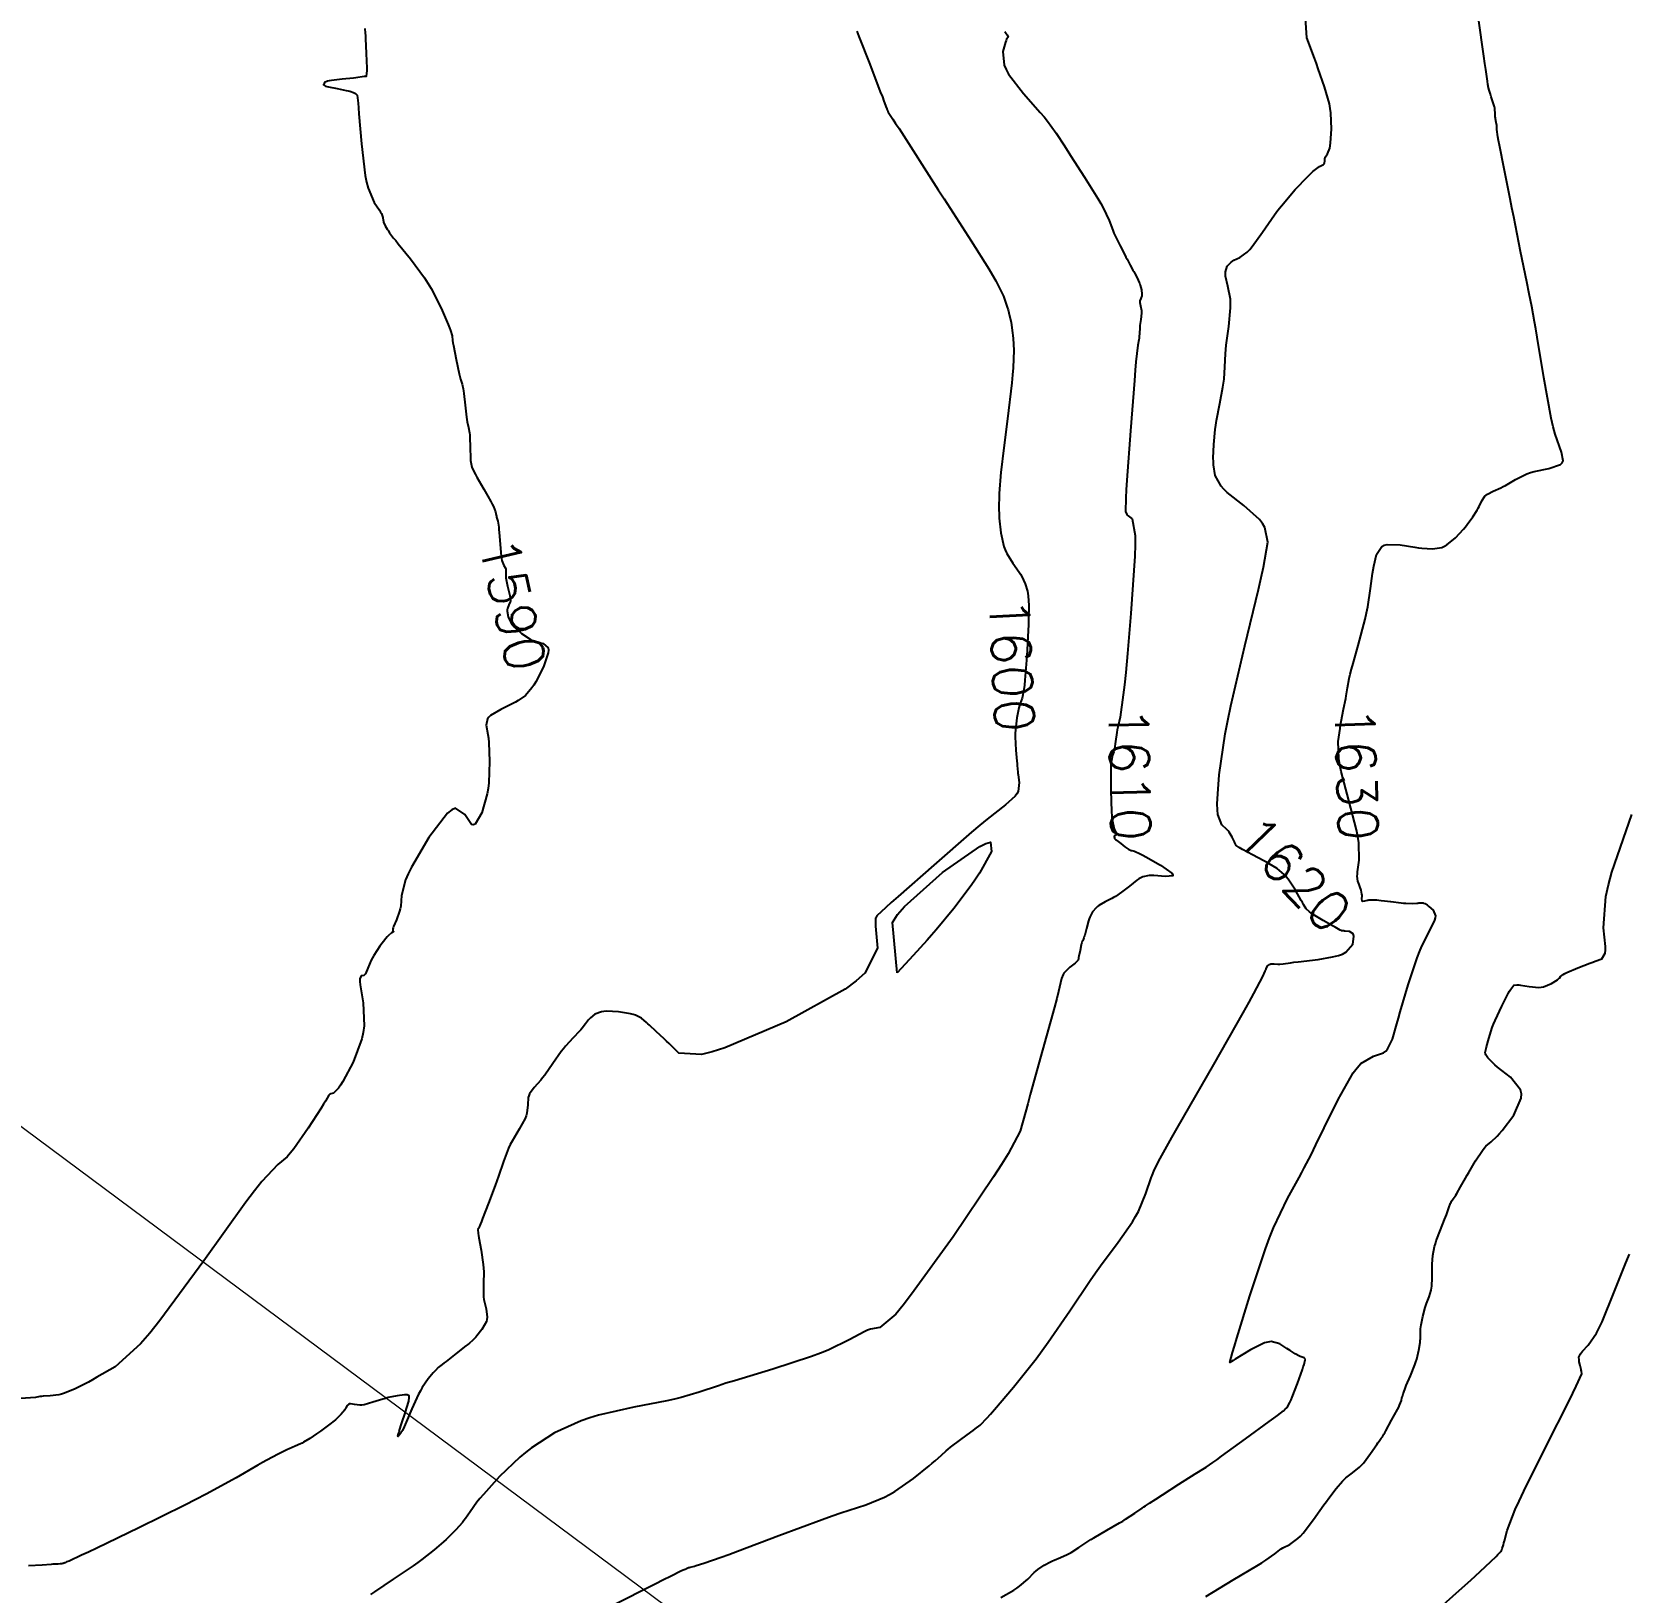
# Model space of a CAD drawing. Header units: metres. Extents: x 837477 to 838477, y 1189014 to 1191014.
# Drawn here: x 837617.2 to 837771.3, y 1190316.9 to 1190467.4 of the extents above; entities that cross this region are included whole.
import ezdxf

# ---------------------------------------------------------------- set-up
doc = ezdxf.new("R2010")
doc.units = ezdxf.units.M
doc.header["$LTSCALE"] = 0.3
doc.layers.add('COTAS 10', color=1, linetype='Continuous')
doc.layers.add('Linea_Tendencia', color=51, linetype='Continuous', lineweight=20)
doc.styles.get("Standard").update_dxf_attribs({"font": 'simplex.shx'})

msp = doc.modelspace()

# ---------------------------------------------------------------- linework, layer by layer
at = {"layer": 'COTAS 10'}
for points, elevation in [([(837673.216, 1190315.564), (837677.387, 1190317.669), (837678.19, 1190318.074), (837678.842, 1190318.403), (837679.928, 1190318.949), (837680.021, 1190318.99), (837680.073, 1190319.012), (837680.166, 1190319.047), (837680.267, 1190319.086), (837680.298, 1190319.099), (837680.33, 1190319.113), (837680.456, 1190319.171), (837680.585, 1190319.226), (837680.653, 1190319.248), (837680.767, 1190319.275), (837681.036, 1190319.343), (837681.166, 1190319.38), (837681.321, 1190319.424), (837682.084, 1190319.649), (837683.754, 1190320.224), (837684.482, 1190320.489), (837685.324, 1190320.8), (837689.323, 1190322.307), (837693.495, 1190323.865), (837694.447, 1190324.208), (837695.31, 1190324.513), (837697.693, 1190325.297), (837699.498, 1190326.008), (837699.998, 1190326.267), (837700.497, 1190326.553), (837702.297, 1190327.812), (837703.806, 1190329.031), (837704.121, 1190329.293), (837704.391, 1190329.521), (837704.996, 1190330.071), (837705.474, 1190330.506), (837705.664, 1190330.662), (837705.879, 1190330.833), (837706.866, 1190331.581), (837707.852, 1190332.309), (837708.067, 1190332.469), (837708.256, 1190332.61), (837708.732, 1190332.967), (837709.415, 1190333.674), (837709.736, 1190334.036), (837710.113, 1190334.47), (837711.953, 1190336.635), (837714.131, 1190339.368), (837714.723, 1190340.16), (837715.31, 1190340.966), (837717.388, 1190344.003), (837719.346, 1190346.923), (837719.858, 1190347.657), (837720.356, 1190348.357), (837722.044, 1190350.613), (837723.429, 1190352.578), (837723.737, 1190353.094), (837724.012, 1190353.598), (837724.73, 1190355.319), (837725.246, 1190356.839), (837725.393, 1190357.215), (837725.542, 1190357.573), (837726.099, 1190358.708), (837727.239, 1190360.712), (837727.757, 1190361.618), (837728.362, 1190362.676), (837731.278, 1190367.765), (837734.128, 1190372.769), (837734.691, 1190373.774), (837735.157, 1190374.614), (837736.026, 1190376.274), (837736.237, 1190376.782), (837736.287, 1190376.897), (837736.334, 1190377), (837736.478, 1190377.279), (837736.649, 1190377.432), (837736.714, 1190377.457), (837736.787, 1190377.474), (837737.113, 1190377.47), (837737.473, 1190377.44), (837737.568, 1190377.44), (837737.66, 1190377.444), (837737.973, 1190377.488), (837738.676, 1190377.592), (837739.013, 1190377.634), (837739.413, 1190377.681), (837741.371, 1190377.897), (837742.728, 1190378.164), (837742.729, 1190378.164), (837743.318, 1190378.279), (837743.71, 1190378.431), (837744.039, 1190378.602), (837744.693, 1190379.387), (837744.79, 1190380.13), (837744.766, 1190380.275), (837744.721, 1190380.394), (837744.378, 1190380.606), (837743.976, 1190380.64), (837743.894, 1190380.648), (837743.825, 1190380.654), (837743.683, 1190380.667), (837743.616, 1190380.683), (837743.595, 1190380.691), (837743.572, 1190380.7), (837743.477, 1190380.744), (837743.164, 1190380.919), (837743.003, 1190381.01), (837742.809, 1190381.12), (837741.841, 1190381.673), (837740.87, 1190382.257), (837740.675, 1190382.386), (837740.511, 1190382.502), (837740.186, 1190382.804), (837739.957, 1190383.208), (837739.854, 1190383.388), (837739.733, 1190383.597), (837739.157, 1190384.598), (837738.468, 1190385.643), (837738.277, 1190385.879), (837738.087, 1190386.093), (837737.398, 1190386.673), (837736.615, 1190387.138), (837736.364, 1190387.28), (837736.1, 1190387.426), (837735.023, 1190388.001), (837734.07, 1190388.51), (837733.884, 1190388.617), (837733.73, 1190388.707), (837733.455, 1190388.909), (837733.361, 1190389.092), (837733.322, 1190389.172), (837733.278, 1190389.265), (837733.069, 1190389.704), (837732.764, 1190390.203), (837732.658, 1190390.333), (837732.542, 1190390.461), (837732.048, 1190390.893), (837731.671, 1190391.881), (837731.629, 1190392.359), (837731.615, 1190392.925), (837731.675, 1190393.878), (837731.789, 1190395.708), (837732.387, 1190399.664), (837732.639, 1190400.969), (837732.929, 1190402.366), (837734.288, 1190408.168), (837735.601, 1190413.593), (837735.862, 1190414.752), (837736.079, 1190415.762), (837736.489, 1190418.168), (837736.208, 1190419.582), (837735.988, 1190419.967), (837735.708, 1190420.348), (837734.182, 1190421.698), (837732.589, 1190422.952), (837732.265, 1190423.272), (837731.993, 1190423.581), (837731.433, 1190424.597), (837731.27, 1190425.628), (837731.248, 1190425.945), (837731.236, 1190426.276), (837731.275, 1190427.588), (837731.43, 1190429.048), (837731.492, 1190429.473), (837731.561, 1190429.906), (837731.877, 1190431.545), (837732.173, 1190433.121), (837732.23, 1190433.514), (837732.275, 1190433.889), (837732.348, 1190435.09), (837732.407, 1190436.344), (837732.445, 1190436.753), (837732.491, 1190437.188), (837732.733, 1190438.982), (837732.905, 1190440.778), (837732.906, 1190441.214), (837732.887, 1190441.624), (837732.653, 1190442.884), (837732.42, 1190443.842), (837732.402, 1190444.062), (837732.405, 1190444.261), (837732.58, 1190444.817), (837732.953, 1190445.205), (837733.079, 1190445.299), (837733.215, 1190445.387), (837733.792, 1190445.656), (837734.52, 1190446.171), (837734.752, 1190446.414), (837734.997, 1190446.701), (837735.992, 1190448.098), (837737.132, 1190449.749), (837737.469, 1190450.195), (837737.815, 1190450.637), (837739.141, 1190452.195), (837740.347, 1190453.463), (837740.616, 1190453.723), (837740.858, 1190453.944), (837741.502, 1190454.409), (837741.861, 1190454.619), (837741.924, 1190454.679), (837741.971, 1190454.738), (837742.008, 1190454.958), (837742.005, 1190455.197), (837742.027, 1190455.269), (837742.059, 1190455.343), (837742.254, 1190455.632), (837742.473, 1190456.182), (837742.52, 1190456.421), (837742.56, 1190456.698), (837742.654, 1190458.01), (837742.583, 1190459.587), (837742.52, 1190460.03), (837742.438, 1190460.476), (837741.982, 1190462.111), (837741.368, 1190463.84), (837741.186, 1190464.346), (837740.998, 1190464.863), (837740.277, 1190466.829), (837740.079, 1190469.709)], 1620), ([(837710.722, 1190316.344), (837711.984, 1190317.051), (837712.279, 1190317.244), (837712.549, 1190317.436), (837713.327, 1190318.122), (837713.949, 1190318.74), (837714.121, 1190318.889), (837714.294, 1190319.029), (837714.915, 1190319.456), (837715.535, 1190319.792), (837715.706, 1190319.875), (837715.877, 1190319.954), (837716.494, 1190320.201), (837717.139, 1190320.483), (837717.327, 1190320.583), (837717.52, 1190320.693), (837718.254, 1190321.171), (837719.131, 1190321.753), (837719.415, 1190321.929), (837719.716, 1190322.111), (837720.949, 1190322.823), (837722.188, 1190323.536), (837722.493, 1190323.719), (837722.781, 1190323.896), (837723.682, 1190324.486), (837724.38, 1190324.966), (837724.539, 1190325.075), (837724.684, 1190325.173), (837725.086, 1190325.439), (837725.707, 1190325.839), (837726.323, 1190326.236), (837727.923, 1190327.267), (837729.489, 1190328.271), (837729.8, 1190328.467), (837730.057, 1190328.628), (837730.541, 1190328.915), (837731.208, 1190329.369), (837731.58, 1190329.636), (837732.034, 1190329.963), (837734.351, 1190331.653), (837736.644, 1190333.336), (837737.083, 1190333.658), (837737.437, 1190333.918), (837738.008, 1190334.34), (837738.025, 1190334.356), (837738.035, 1190334.364), (837738.055, 1190334.376), (837738.073, 1190334.386), (837738.076, 1190334.389), (837738.079, 1190334.391), (837738.085, 1190334.399), (837738.128, 1190334.447), (837738.155, 1190334.474), (837738.187, 1190334.508), (837738.356, 1190334.682), (837738.638, 1190335.168), (837738.743, 1190335.399), (837738.858, 1190335.672), (837739.367, 1190337.003), (837739.834, 1190338.326), (837739.922, 1190338.593), (837739.992, 1190338.817), (837740.097, 1190339.268), (837740.062, 1190339.407), (837740.044, 1190339.434), (837740.022, 1190339.456), (837739.911, 1190339.498), (837739.712, 1190339.558), (837739.635, 1190339.593), (837739.547, 1190339.636), (837739.149, 1190339.853), (837738.64, 1190340.165), (837738.483, 1190340.266), (837738.319, 1190340.374), (837737.668, 1190340.819), (837736.81, 1190341.027), (837736.515, 1190340.986), (837736.195, 1190340.902), (837734.834, 1190340.239), (837733.362, 1190339.328), (837733.167, 1190339.208), (837732.835, 1190339.001), (837733.105, 1190339.975), (837733.29, 1190340.598), (837733.523, 1190341.374), (837734.766, 1190345.456), (837736.268, 1190349.988), (837736.665, 1190351.049), (837737.054, 1190352.026), (837738.389, 1190354.852), (837739.518, 1190356.881), (837739.777, 1190357.356), (837740.012, 1190357.793), (837740.667, 1190359.055), (837741.372, 1190360.491), (837741.639, 1190361.038), (837741.938, 1190361.649), (837743.276, 1190364.392), (837744.738, 1190366.961), (837745.115, 1190367.462), (837745.479, 1190367.871), (837746.694, 1190368.588), (837747.665, 1190368.91), (837747.876, 1190369.07), (837748.062, 1190369.261), (837748.525, 1190370.206), (837748.939, 1190371.707), (837749.095, 1190372.248), (837749.268, 1190372.844), (837750.039, 1190375.448), (837750.898, 1190378.053), (837751.126, 1190378.649), (837751.35, 1190379.191), (837752.122, 1190380.696), (837752.629, 1190381.7), (837752.685, 1190381.925), (837752.705, 1190382.128), (837752.473, 1190382.673), (837752.068, 1190383.006), (837751.979, 1190383.075), (837751.9, 1190383.134), (837751.698, 1190383.265), (837751.553, 1190383.316), (837751.51, 1190383.325), (837751.466, 1190383.332), (837751.297, 1190383.337), (837751.057, 1190383.324), (837750.968, 1190383.319), (837750.869, 1190383.313), (837750.432, 1190383.29), (837749.814, 1190383.298), (837749.6, 1190383.313), (837749.369, 1190383.334), (837748.382, 1190383.455), (837747.429, 1190383.579), (837747.219, 1190383.602), (837747.032, 1190383.62), (837746.552, 1190383.644), (837746.241, 1190383.621), (837746.161, 1190383.61), (837746.083, 1190383.596), (837745.824, 1190383.529), (837745.64, 1190383.514), (837745.61, 1190383.533), (837745.588, 1190383.562), (837745.583, 1190383.752), (837745.604, 1190384.035), (837745.597, 1190384.123), (837745.586, 1190384.215), (837745.504, 1190384.584), (837745.386, 1190384.957), (837745.352, 1190385.053), (837745.319, 1190385.145), (837745.195, 1190385.448), (837745.134, 1190385.932), (837745.14, 1190386.137), (837745.157, 1190386.374), (837745.3, 1190387.487), (837745.277, 1190389.169), (837745.188, 1190389.765), (837745.065, 1190390.417), (837744.323, 1190393.239), (837743.572, 1190396.053), (837743.442, 1190396.7), (837743.347, 1190397.29), (837743.286, 1190398.941), (837743.466, 1190400.198), (837743.522, 1190400.539), (837743.581, 1190400.876), (837743.818, 1190402.07), (837744.029, 1190403.1), (837744.071, 1190403.333), (837744.107, 1190403.545), (837744.181, 1190404.126), (837744.358, 1190405.017), (837744.459, 1190405.425), (837744.583, 1190405.902), (837744.742, 1190406.479), (837745.218, 1190408.209), (837745.879, 1190410.731), (837746.019, 1190411.346), (837746.14, 1190411.923), (837746.422, 1190413.704), (837746.606, 1190415.145), (837746.665, 1190415.509), (837746.728, 1190415.857), (837746.986, 1190416.986), (837747.509, 1190417.756), (837747.74, 1190417.877), (837748.007, 1190417.959), (837749.281, 1190417.923), (837750.68, 1190417.681), (837751.026, 1190417.634), (837751.355, 1190417.594), (837752.393, 1190417.52), (837753.295, 1190417.672), (837753.538, 1190417.775), (837753.778, 1190417.905), (837754.62, 1190418.595), (837755.377, 1190419.427), (837755.562, 1190419.647), (837755.738, 1190419.863), (837756.287, 1190420.603), (837756.714, 1190421.273), (837756.813, 1190421.444), (837756.904, 1190421.609), (837757.161, 1190422.152), (837757.451, 1190422.601), (837757.563, 1190422.708), (837757.689, 1190422.806), (837758.254, 1190423.097), (837758.98, 1190423.413), (837759.206, 1190423.528), (837759.443, 1190423.655), (837760.391, 1190424.211), (837761.507, 1190424.763), (837761.851, 1190424.886), (837762.21, 1190424.998), (837763.631, 1190425.295), (837764.739, 1190425.666), (837764.901, 1190425.824), (837765, 1190426.006), (837764.834, 1190426.862), (837764.222, 1190428.585), (837764.04, 1190429.312), (837763.853, 1190430.149), (837763.131, 1190434.077), (837762.494, 1190437.945), (837762.36, 1190438.744), (837762.245, 1190439.425), (837761.981, 1190440.899), (837761.728, 1190442.145), (837761.493, 1190443.301), (837760.899, 1190446.232), (837760.225, 1190449.568), (837760.049, 1190450.443), (837759.877, 1190451.298), (837759.297, 1190454.208), (837758.856, 1190456.476), (837758.773, 1190456.926), (837758.706, 1190457.298), (837758.608, 1190457.998), (837758.602, 1190458.222), (837758.594, 1190458.293), (837758.584, 1190458.369), (837758.525, 1190458.679), (837758.466, 1190459.018), (837758.455, 1190459.113), (837758.448, 1190459.208), (837758.443, 1190459.555), (837758.417, 1190459.937), (837758.396, 1190460.055), (837758.369, 1190460.178), (837758.225, 1190460.665), (837758.059, 1190461.155), (837758.018, 1190461.281), (837757.98, 1190461.401), (837757.864, 1190461.8), (837757.776, 1190462.156), (837757.756, 1190462.25), (837757.738, 1190462.342), (837757.686, 1190462.658), (837757.53, 1190463.767), (837757.446, 1190464.359), (837757.343, 1190465.074), (837756.824, 1190468.688)], 1630), ([(837649.373, 1190467.745), (837649.406, 1190467.3), (837649.418, 1190467.064), (837649.432, 1190466.778), (837649.496, 1190465.339), (837649.54, 1190463.924), (837649.54, 1190463.655), (837649.537, 1190463.439), (837649.483, 1190463.099), (837649.371, 1190463.098), (837649.331, 1190463.094), (837649.288, 1190463.09), (837649.096, 1190463.064), (837648.669, 1190463.009), (837648.477, 1190462.986), (837648.253, 1190462.96), (837647.178, 1190462.84), (837646.136, 1190462.708), (837645.933, 1190462.674), (837645.768, 1190462.643), (837645.481, 1190462.539), (837645.439, 1190462.444), (837645.428, 1190462.418), (837645.418, 1190462.392), (837645.384, 1190462.298), (837645.564, 1190462.186), (837645.689, 1190462.148), (837645.846, 1190462.108), (837646.681, 1190461.94), (837647.563, 1190461.77), (837647.748, 1190461.728), (837647.909, 1190461.688), (837648.28, 1190461.564), (837648.455, 1190461.459), (837648.493, 1190461.431), (837648.526, 1190461.404), (837648.605, 1190461.311), (837648.702, 1190460.536), (837648.746, 1190460.079), (837648.796, 1190459.517), (837649.04, 1190456.613), (837649.404, 1190453.558), (837649.53, 1190452.902), (837649.668, 1190452.327), (837650.256, 1190450.935), (837650.787, 1190450.194), (837650.888, 1190450.03), (837650.968, 1190449.883), (837651.093, 1190449.503), (837651.125, 1190449.221), (837651.148, 1190449.136), (837651.177, 1190449.049), (837651.329, 1190448.712), (837651.509, 1190448.39), (837651.555, 1190448.312), (837651.6, 1190448.24), (837651.746, 1190448.018), (837652.139, 1190447.517), (837652.339, 1190447.268), (837652.578, 1190446.97), (837653.772, 1190445.498), (837655.108, 1190443.685), (837655.437, 1190443.173), (837655.749, 1190442.656), (837656.727, 1190440.754), (837657.414, 1190439.17), (837657.542, 1190438.855), (837657.642, 1190438.592), (837657.779, 1190438.088), (837657.816, 1190437.64), (837657.853, 1190437.413), (837657.901, 1190437.141), (837658.174, 1190435.788), (837658.474, 1190434.422), (837658.539, 1190434.142), (837658.596, 1190433.905), (837658.741, 1190433.404), (837658.844, 1190432.961), (837658.876, 1190432.76), (837658.909, 1190432.526), (837659.041, 1190431.396), (837659.177, 1190430.245), (837659.212, 1190429.996), (837659.247, 1190429.777), (837659.365, 1190429.241), (837659.458, 1190428.737), (837659.477, 1190428.539), (837659.493, 1190428.315), (837659.526, 1190427.294), (837659.557, 1190426.284), (837659.572, 1190426.067), (837659.59, 1190425.876), (837659.676, 1190425.414), (837659.919, 1190424.911), (837660.036, 1190424.696), (837660.174, 1190424.447), (837660.853, 1190423.273), (837661.223, 1190422.623), (837661.522, 1190422.093), (837661.655, 1190421.841), (837661.765, 1190421.621), (837661.97, 1190421.098), (837662.036, 1190420.768), (837662.058, 1190420.671), (837662.081, 1190420.571), (837662.179, 1190420.189), (837662.281, 1190419.605), (837662.306, 1190419.378), (837662.331, 1190419.122), (837662.411, 1190417.963), (837662.511, 1190416.833), (837662.549, 1190416.595), (837662.59, 1190416.39), (837662.776, 1190415.923), (837662.936, 1190415.662), (837662.962, 1190415.588), (837662.979, 1190415.513), (837662.975, 1190415.233), (837662.964, 1190414.858), (837662.978, 1190414.724), (837662.998, 1190414.575), (837663.131, 1190413.927), (837663.285, 1190413.298), (837663.349, 1190413.042), (837663.427, 1190412.747), (837663.431, 1190412.537), (837663.414, 1190412.471), (837663.39, 1190412.402), (837663.241, 1190412.127), (837663.113, 1190411.769), (837663.102, 1190411.649), (837663.102, 1190411.519), (837663.194, 1190410.973), (837663.489, 1190410.356), (837663.618, 1190410.182), (837663.766, 1190410.006), (837664.473, 1190409.358), (837665.304, 1190408.809), (837665.531, 1190408.695), (837665.758, 1190408.599), (837666.566, 1190408.389), (837667.057, 1190407.983), (837667.083, 1190407.762), (837667.062, 1190407.494), (837666.59, 1190406.134), (837665.85, 1190404.7), (837665.66, 1190404.384), (837665.476, 1190404.105), (837664.865, 1190403.389), (837664.155, 1190402.885), (837663.908, 1190402.739), (837663.64, 1190402.59), (837662.491, 1190402.027), (837661.489, 1190401.44), (837661.314, 1190401.277), (837661.183, 1190401.113), (837661.08, 1190400.516), (837661.243, 1190399.614), (837661.279, 1190399.258), (837661.312, 1190398.855), (837661.401, 1190397.016), (837661.325, 1190394.955), (837661.254, 1190394.412), (837661.161, 1190393.881), (837660.647, 1190392.063), (837659.997, 1190390.976), (837659.82, 1190390.906), (837659.643, 1190390.936), (837659.011, 1190391.879), (837658.1, 1190392.514), (837657.747, 1190392.35), (837657.349, 1190392.038), (837655.55, 1190389.687), (837653.873, 1190386.812), (837653.554, 1190386.171), (837653.297, 1190385.596), (837652.891, 1190384.08), (837652.819, 1190383.062), (837652.773, 1190382.802), (837652.714, 1190382.551), (837652.408, 1190381.722), (837652.125, 1190381.094), (837652.081, 1190380.969), (837652.052, 1190380.865), (837652.071, 1190380.668), (837652.123, 1190380.602), (837652.114, 1190380.581), (837652.095, 1190380.558), (837651.942, 1190380.466), (837651.635, 1190380.208), (837651.52, 1190380.08), (837651.391, 1190379.929), (837650.812, 1190379.178), (837650.23, 1190378.302), (837650.098, 1190378.072), (837649.979, 1190377.846), (837649.656, 1190377.073), (837649.411, 1190376.509), (837649.341, 1190376.415), (837649.271, 1190376.349), (837649.012, 1190376.333), (837648.879, 1190376.029), (837648.888, 1190375.781), (837648.918, 1190375.462), (837649.191, 1190373.717), (837649.288, 1190371.494), (837649.207, 1190370.873), (837649.078, 1190370.251), (837648.224, 1190367.983), (837647.227, 1190366.138), (837647.009, 1190365.781), (837646.816, 1190365.491), (837646.33, 1190365.001), (837646.067, 1190364.937), (837646.015, 1190364.915), (837645.972, 1190364.893), (837645.892, 1190364.798), (837645.571, 1190364.247), (837645.377, 1190363.936), (837645.137, 1190363.557), (837643.886, 1190361.618), (837642.494, 1190359.631), (837642.164, 1190359.222), (837641.858, 1190358.873), (837640.954, 1190358.125), (837639.408, 1190356.488), (837638.698, 1190355.58), (837637.865, 1190354.474), (837633.838, 1190348.839), (837629.586, 1190343.055), (837628.611, 1190341.856), (837627.724, 1190340.831), (837625.253, 1190338.585), (837623.51, 1190337.589), (837623.082, 1190337.353), (837622.678, 1190337.134), (837621.415, 1190336.488), (837620.37, 1190336.057), (837620.103, 1190335.974), (837619.845, 1190335.906), (837618.996, 1190335.793), (837618.303, 1190335.765), (837618.143, 1190335.751), (837617.999, 1190335.735), (837617.595, 1190335.653), (837616.14, 1190335.546)], 1590), ([(837696.827, 1190467.486), (837697.037, 1190466.959), (837698.083, 1190464.283), (837699.105, 1190461.64), (837699.301, 1190461.134), (837699.459, 1190460.726), (837699.717, 1190460.066), (837699.726, 1190460.044), (837699.73, 1190460.032), (837699.735, 1190460.013), (837699.738, 1190459.993), (837699.74, 1190459.981), (837699.742, 1190459.96), (837699.748, 1190459.935), (837699.751, 1190459.928), (837699.755, 1190459.92), (837699.772, 1190459.888), (837699.791, 1190459.854), (837699.795, 1190459.844), (837699.8, 1190459.834), (837699.812, 1190459.795), (837699.828, 1190459.754), (837699.834, 1190459.741), (837699.841, 1190459.729), (837699.872, 1190459.68), (837700.314, 1190458.998), (837700.58, 1190458.586), (837700.908, 1190458.077), (837704.699, 1190452.185), (837705.271, 1190451.296), (837705.84, 1190450.413), (837707.871, 1190447.26), (837709.572, 1190444.539), (837709.933, 1190443.928), (837710.246, 1190443.378), (837710.979, 1190441.905), (837711.35, 1190440.862), (837711.435, 1190440.584), (837711.512, 1190440.309), (837711.725, 1190439.355), (837711.864, 1190438.386), (837711.895, 1190438.103), (837711.923, 1190437.813), (837711.994, 1190436.711), (837711.928, 1190434.995), (837711.869, 1190434.318), (837711.792, 1190433.553), (837711.367, 1190430.063), (837710.917, 1190426.487), (837710.825, 1190425.67), (837710.746, 1190424.927), (837710.578, 1190422.864), (837710.555, 1190421.323), (837710.568, 1190420.909), (837710.59, 1190420.5), (837710.737, 1190419.067), (837711.034, 1190417.768), (837711.151, 1190417.443), (837711.282, 1190417.133), (837711.308, 1190417.09), (837711.88, 1190416.141), (837712.489, 1190415.293), (837712.627, 1190415.075), (837712.752, 1190414.864), (837713.094, 1190414.162), (837713.303, 1190413.439), (837713.343, 1190413.215), (837713.376, 1190412.98), (837713.433, 1190412.048), (837713.408, 1190410.694), (837713.39, 1190410.194), (837713.366, 1190409.639), (837713.236, 1190407.183), (837713.067, 1190404.851), (837713.019, 1190404.374), (837712.97, 1190403.971), (837712.786, 1190403.127), (837712.594, 1190402.611), (837712.54, 1190402.415), (837712.486, 1190402.197), (837712.284, 1190401.215), (837712.144, 1190400.051), (837712.128, 1190399.717), (837712.122, 1190399.378), (837712.181, 1190398.111), (837712.28, 1190397.04), (837712.299, 1190396.824), (837712.314, 1190396.642), (837712.339, 1190396.278), (837712.367, 1190395.997), (837712.385, 1190395.868), (837712.407, 1190395.717), (837712.519, 1190394.986), (837712.402, 1190394.123), (837712.278, 1190393.888), (837712.114, 1190393.655), (837711.195, 1190392.83), (837709.414, 1190391.444), (837708.708, 1190390.858), (837707.909, 1190390.184), (837704.256, 1190387.021), (837700.823, 1190383.994), (837700.163, 1190383.407), (837699.63, 1190382.928), (837698.756, 1190382.106), (837698.707, 1190382.001), (837698.694, 1190381.974), (837698.68, 1190381.949), (837698.633, 1190381.87), (837698.637, 1190381.385), (837698.656, 1190381.105), (837698.683, 1190380.762), (837698.845, 1190378.994), (837697.62, 1190376.58), (837696.773, 1190375.829), (837695.706, 1190375.042), (837690.018, 1190371.901), (837684.094, 1190369.383), (837682.878, 1190368.988), (837681.846, 1190368.725), (837679.651, 1190368.87), (837678.714, 1190369.801), (837678.474, 1190370.034), (837678.244, 1190370.256), (837677.483, 1190370.971), (837676.837, 1190371.556), (837676.679, 1190371.698), (837676.53, 1190371.83), (837676.064, 1190372.232), (837675.475, 1190372.536), (837675.248, 1190372.607), (837674.993, 1190372.671), (837673.841, 1190372.856), (837672.68, 1190372.908), (837672.419, 1190372.889), (837672.185, 1190372.856), (837671.558, 1190372.616), (837671.145, 1190372.274), (837671.045, 1190372.177), (837670.952, 1190372.078), (837670.67, 1190371.711), (837670.338, 1190371.274), (837670.214, 1190371.131), (837670.076, 1190370.98), (837669.461, 1190370.353), (837668.73, 1190369.555), (837668.519, 1190369.295), (837668.305, 1190369.018), (837667.5, 1190367.876), (837666.72, 1190366.756), (837666.521, 1190366.493), (837666.33, 1190366.25), (837665.703, 1190365.544), (837665.256, 1190364.939), (837665.178, 1190364.76), (837665.12, 1190364.576), (837665.078, 1190363.871), (837665.003, 1190363.064), (837664.925, 1190362.815), (837664.822, 1190362.555), (837664.243, 1190361.527), (837663.562, 1190360.381), (837663.394, 1190360.047), (837663.236, 1190359.706), (837662.741, 1190358.415), (837662.253, 1190356.981), (837662.099, 1190356.551), (837661.937, 1190356.106), (837661.285, 1190354.376), (837660.714, 1190352.904), (837660.604, 1190352.621), (837660.514, 1190352.392), (837660.362, 1190352.016), (837660.339, 1190351.976), (837660.33, 1190351.958), (837660.321, 1190351.938), (837660.28, 1190351.843), (837660.298, 1190351.468), (837660.325, 1190351.271), (837660.362, 1190351.034), (837660.578, 1190349.842), (837660.784, 1190348.464), (837660.815, 1190348.109), (837660.835, 1190347.766), (837660.816, 1190346.624), (837660.797, 1190345.605), (837660.818, 1190345.34), (837660.851, 1190345.081), (837661.063, 1190344.207), (837661.176, 1190343.397), (837661.146, 1190343.179), (837661.09, 1190342.963), (837660.664, 1190342.207), (837660.162, 1190341.594), (837660.057, 1190341.468), (837659.967, 1190341.363), (837659.765, 1190341.141), (837659.457, 1190340.889), (837659.299, 1190340.764), (837659.111, 1190340.615), (837658.17, 1190339.878), (837657.209, 1190339.126), (837657.008, 1190338.969), (837656.835, 1190338.833), (837656.446, 1190338.523), (837656.172, 1190338.256), (837656.071, 1190338.147), (837655.96, 1190338.023), (837655.468, 1190337.445), (837654.886, 1190336.59), (837654.717, 1190336.291), (837654.544, 1190335.964), (837653.893, 1190334.558), (837653.346, 1190333.273), (837653.238, 1190333.023), (837653.15, 1190332.819), (837652.992, 1190332.464), (837652.957, 1190332.407), (837652.946, 1190332.391), (837652.936, 1190332.374), (837652.894, 1190332.313), (837652.835, 1190332.23), (837652.814, 1190332.2), (837652.79, 1190332.166), (837652.686, 1190332.016), (837652.593, 1190331.9), (837652.576, 1190331.886), (837652.562, 1190331.881), (837652.546, 1190331.932), (837652.597, 1190332.143), (837652.626, 1190332.24), (837652.662, 1190332.353), (837652.845, 1190332.898), (837653.071, 1190333.565), (837653.133, 1190333.755), (837653.196, 1190333.948), (837653.42, 1190334.663), (837653.591, 1190335.283), (837653.621, 1190335.415), (837653.642, 1190335.53), (837653.653, 1190335.805), (837653.45, 1190335.906), (837653.337, 1190335.912), (837653.199, 1190335.908), (837652.492, 1190335.815), (837651.604, 1190335.624), (837651.351, 1190335.558), (837651.095, 1190335.487), (837650.148, 1190335.185), (837649.283, 1190334.943), (837649.08, 1190334.911), (837648.893, 1190334.893), (837648.349, 1190334.953), (837647.97, 1190335.03), (837647.887, 1190335.024), (837647.814, 1190335.006), (837647.631, 1190334.839), (837647.522, 1190334.624), (837647.495, 1190334.575), (837647.47, 1190334.531), (837647.394, 1190334.412), (837647.306, 1190334.298), (837647.274, 1190334.257), (837647.238, 1190334.213), (837647.081, 1190334.022), (837646.782, 1190333.728), (837646.657, 1190333.619), (837646.514, 1190333.499), (837645.845, 1190332.966), (837645.091, 1190332.399), (837644.894, 1190332.256), (837644.702, 1190332.12), (837644.051, 1190331.683), (837643.456, 1190331.327), (837643.299, 1190331.242), (837643.146, 1190331.163), (837642.622, 1190330.928), (837642.067, 1190330.694), (837641.895, 1190330.616), (837641.714, 1190330.533), (837640.991, 1190330.181), (837639.898, 1190329.595), (837639.484, 1190329.363), (837639.02, 1190329.1), (837636.943, 1190327.899), (837634.044, 1190326.306), (837633.063, 1190325.796), (837632.005, 1190325.256), (837627.538, 1190323.057), (837623.487, 1190321.11), (837622.69, 1190320.73), (837622.034, 1190320.418), (837620.841, 1190319.862), (837620.613, 1190319.771), (837620.566, 1190319.752), (837620.527, 1190319.736), (837620.443, 1190319.699), (837620.4, 1190319.679), (837620.386, 1190319.672), (837620.371, 1190319.666), (837620.309, 1190319.641), (837620.24, 1190319.618), (837620.221, 1190319.612), (837620.201, 1190319.608), (837620.127, 1190319.596), (837620.027, 1190319.587), (837619.991, 1190319.584), (837619.951, 1190319.582), (837619.775, 1190319.572), (837619.415, 1190319.551), (837619.259, 1190319.541), (837619.079, 1190319.529), (837618.225, 1190319.472), (837616.89, 1190319.41)], 1600), ([(837711.117, 1190467.432), (837711.252, 1190467.255), (837711.354, 1190467.114), (837711.446, 1190466.912), (837711.289, 1190466.722), (837711.234, 1190466.589), (837711.175, 1190466.421), (837710.92, 1190465.521), (837711.054, 1190464.212), (837711.24, 1190463.786), (837711.49, 1190463.333), (837712.93, 1190461.466), (837714.546, 1190459.632), (837714.907, 1190459.2), (837715.231, 1190458.801), (837716.09, 1190457.632), (837716.881, 1190456.402), (837717.472, 1190455.485), (837718.813, 1190453.404), (837720.099, 1190451.327), (837720.373, 1190450.85), (837720.611, 1190450.417), (837721.176, 1190449.206), (837721.542, 1190448.267), (837721.655, 1190448.004), (837721.774, 1190447.74), (837722.244, 1190446.774), (837722.7, 1190445.896), (837722.81, 1190445.686), (837722.913, 1190445.491), (837723.223, 1190444.907), (837723.483, 1190444.423), (837723.554, 1190444.29), (837723.625, 1190444.158), (837723.877, 1190443.687), (837724.095, 1190443.222), (837724.144, 1190443.095), (837724.189, 1190442.967), (837724.311, 1190442.511), (837724.357, 1190442.107), (837724.353, 1190442.013), (837724.342, 1190441.926), (837724.245, 1190441.678), (837724.154, 1190441.447), (837724.147, 1190441.372), (837724.148, 1190441.292), (837724.218, 1190440.961), (837724.296, 1190440.541), (837724.302, 1190440.405), (837724.302, 1190440.259), (837724.244, 1190439.661), (837724.164, 1190439.063), (837724.148, 1190438.918), (837724.136, 1190438.781), (837724.116, 1190438.363), (837724.092, 1190437.963), (837724.077, 1190437.838), (837724.058, 1190437.707), (837723.959, 1190437.182), (837723.775, 1190435.572), (837723.702, 1190434.758), (837723.62, 1190433.783), (837723.245, 1190428.929), (837722.905, 1190424.142), (837722.845, 1190423.209), (837722.8, 1190422.446), (837722.758, 1190421.109), (837722.894, 1190420.864), (837722.959, 1190420.789), (837723.037, 1190420.712), (837723.422, 1190420.41), (837723.684, 1190418.815), (837723.685, 1190417.923), (837723.655, 1190416.835), (837723.289, 1190411.281), (837722.946, 1190407.426), (837722.782, 1190405.593), (837722.663, 1190404.421), (837722.554, 1190403.425), (837722.241, 1190401.281), (837722.021, 1190400.311), (837721.972, 1190400.055), (837721.928, 1190399.803), (837721.808, 1190398.939), (837721.708, 1190398.228), (837721.675, 1190398.075), (837721.641, 1190397.94), (837721.499, 1190397.606), (837721.38, 1190396.958), (837721.361, 1190396.625), (837721.346, 1190396.225), (837721.34, 1190394.222), (837721.41, 1190392.171), (837721.443, 1190391.74), (837721.482, 1190391.367), (837721.672, 1190390.517), (837721.834, 1190390.142), (837721.855, 1190390.069), (837721.866, 1190390.01), (837721.821, 1190389.911), (837721.732, 1190389.877), (837721.716, 1190389.86), (837721.703, 1190389.839), (837721.686, 1190389.734), (837721.691, 1190389.631), (837721.693, 1190389.611), (837721.694, 1190389.595), (837721.697, 1190389.568), (837721.791, 1190389.493), (837721.85, 1190389.447), (837721.923, 1190389.39), (837722.304, 1190389.093), (837722.711, 1190388.78), (837722.8, 1190388.714), (837722.879, 1190388.657), (837723.08, 1190388.522), (837723.245, 1190388.448), (837723.304, 1190388.429), (837723.365, 1190388.41), (837723.63, 1190388.347), (837724.196, 1190388.103), (837724.448, 1190387.97), (837724.742, 1190387.809), (837726.146, 1190386.993), (837727.239, 1190386.22), (837727.337, 1190386.086), (837727.345, 1190385.987), (837726.635, 1190385.919), (837725.515, 1190386.01), (837725.265, 1190386.012), (837725.041, 1190386.003), (837724.451, 1190385.884), (837724.051, 1190385.679), (837723.948, 1190385.615), (837723.848, 1190385.548), (837723.513, 1190385.282), (837723.149, 1190384.971), (837723.03, 1190384.877), (837722.904, 1190384.778), (837722.384, 1190384.39), (837721.793, 1190383.994), (837721.622, 1190383.891), (837721.448, 1190383.791), (837720.791, 1190383.452), (837720.194, 1190383.109), (837720.056, 1190383.006), (837719.931, 1190382.9), (837719.582, 1190382.489), (837719.328, 1190381.982), (837719.263, 1190381.816), (837719.201, 1190381.638), (837718.993, 1190380.902), (837718.828, 1190380.239), (837718.792, 1190380.106), (837718.76, 1190379.996), (837718.68, 1190379.786), (837718.634, 1190379.73), (837718.624, 1190379.717), (837718.614, 1190379.706), (837718.589, 1190379.677), (837718.545, 1190379.526), (837718.524, 1190379.438), (837718.5, 1190379.33), (837718.38, 1190378.773), (837718.263, 1190378.211), (837718.24, 1190378.1), (837718.222, 1190378.008), (837718.189, 1190377.836), (837718.066, 1190377.704), (837717.991, 1190377.637), (837717.897, 1190377.557), (837717.409, 1190377.156), (837716.916, 1190376.695), (837716.82, 1190376.577), (837716.741, 1190376.463), (837716.6, 1190376.084), (837716.302, 1190374.808), (837716.124, 1190374.129), (837715.904, 1190373.308), (837714.765, 1190369.163), (837713.576, 1190364.882), (837713.325, 1190363.974), (837713.108, 1190363.187), (837712.606, 1190361.347), (837711.441, 1190359.142), (837710.806, 1190358.126), (837710.035, 1190356.933), (837706.123, 1190351.156), (837702.123, 1190345.596), (837701.296, 1190344.54), (837700.591, 1190343.693), (837699.06, 1190342.38), (837698.168, 1190342.236), (837697.866, 1190342.125), (837697.54, 1190341.985), (837696.162, 1190341.224), (837694.087, 1190340.205), (837693.322, 1190339.901), (837692.474, 1190339.588), (837688.722, 1190338.379), (837685.022, 1190337.263), (837684.207, 1190337.009), (837683.482, 1190336.778), (837681.621, 1190336.141), (837679.881, 1190335.627), (837679.233, 1190335.474), (837678.513, 1190335.317), (837675.312, 1190334.709), (837671.907, 1190333.94), (837671.059, 1190333.68), (837670.251, 1190333.401), (837667.675, 1190332.226), (837665.456, 1190330.785), (837664.874, 1190330.339), (837664.305, 1190329.871), (837662.366, 1190328.011), (837660.802, 1190326.277), (837660.471, 1190325.89), (837660.183, 1190325.542), (837659.51, 1190324.62), (837659.066, 1190323.948), (837658.923, 1190323.759), (837658.771, 1190323.568), (837658.149, 1190322.866), (837657.416, 1190322.136), (837657.194, 1190321.928), (837656.964, 1190321.717), (837656.065, 1190320.931), (837654.876, 1190320.009), (837654.464, 1190319.711), (837654.015, 1190319.395), (837652.094, 1190318.102), (837650.287, 1190316.892), (837649.911, 1190316.63)], 1610), ([(837730.524, 1190316.421), (837733.165, 1190318.055), (837735.442, 1190319.41), (837735.912, 1190319.701), (837736.313, 1190319.955), (837737.18, 1190320.567), (837737.652, 1190320.929), (837737.803, 1190321.025), (837737.963, 1190321.121), (837738.614, 1190321.452), (837739.399, 1190322.018), (837739.642, 1190322.261), (837739.898, 1190322.542), (837740.917, 1190323.868), (837741.914, 1190325.282), (837742.157, 1190325.618), (837742.384, 1190325.93), (837743.083, 1190326.856), (837743.695, 1190327.556), (837743.868, 1190327.724), (837744.043, 1190327.883), (837744.686, 1190328.364), (837745.349, 1190328.902), (837745.537, 1190329.095), (837745.726, 1190329.307), (837746.423, 1190330.235), (837747.009, 1190331.102), (837747.129, 1190331.276), (837747.23, 1190331.421), (837747.441, 1190331.705), (837747.514, 1190331.785), (837747.528, 1190331.801), (837747.539, 1190331.814), (837747.559, 1190331.837), (837747.697, 1190332.086), (837747.783, 1190332.242), (837747.89, 1190332.434), (837748.448, 1190333.44), (837749.016, 1190334.494), (837749.128, 1190334.717), (837749.221, 1190334.909), (837749.395, 1190335.355), (837749.447, 1190335.604), (837749.464, 1190335.673), (837749.482, 1190335.742), (837749.553, 1190335.991), (837749.71, 1190336.411), (837749.782, 1190336.588), (837749.866, 1190336.791), (837750.272, 1190337.741), (837750.692, 1190338.803), (837750.786, 1190339.076), (837750.869, 1190339.339), (837751.085, 1190340.215), (837751.199, 1190340.951), (837751.217, 1190341.126), (837751.229, 1190341.289), (837751.225, 1190341.775), (837751.235, 1190342.28), (837751.256, 1190342.455), (837751.285, 1190342.645), (837751.455, 1190343.461), (837751.685, 1190344.309), (837751.751, 1190344.521), (837751.818, 1190344.722), (837752.07, 1190345.362), (837752.272, 1190345.991), (837752.308, 1190346.185), (837752.336, 1190346.387), (837752.362, 1190347.191), (837752.354, 1190348.043), (837752.36, 1190348.277), (837752.369, 1190348.509), (837752.434, 1190349.337), (837752.596, 1190350.215), (837752.668, 1190350.478), (837752.752, 1190350.75), (837753.15, 1190351.806), (837753.565, 1190352.809), (837753.659, 1190353.047), (837753.744, 1190353.268), (837753.976, 1190353.927), (837754.143, 1190354.394), (837754.187, 1190354.495), (837754.23, 1190354.583), (837754.377, 1190354.799), (837754.571, 1190355.06), (837754.644, 1190355.176), (837754.726, 1190355.312), (837755.089, 1190355.96), (837755.567, 1190356.815), (837755.721, 1190357.081), (837755.884, 1190357.36), (837756.549, 1190358.471), (837757.22, 1190359.479), (837757.386, 1190359.692), (837757.543, 1190359.877), (837758.042, 1190360.309), (837758.646, 1190360.854), (837758.871, 1190361.11), (837759.121, 1190361.412), (837760.229, 1190362.885), (837760.956, 1190364.526), (837760.965, 1190364.935), (837760.891, 1190365.323), (837759.93, 1190366.56), (837758.677, 1190367.517), (837758.419, 1190367.728), (837758.199, 1190367.917), (837757.726, 1190368.406), (837757.551, 1190368.692), (837757.519, 1190368.754), (837757.495, 1190368.807), (837757.467, 1190368.934), (837757.531, 1190369.185), (837757.565, 1190369.317), (837757.606, 1190369.476), (837757.812, 1190370.273), (837758.158, 1190371.344), (837758.287, 1190371.675), (837758.43, 1190372.022), (837759.067, 1190373.399), (837759.691, 1190374.607), (837759.826, 1190374.847), (837759.944, 1190375.046), (837760.235, 1190375.423), (837760.573, 1190375.47), (837760.721, 1190375.461), (837760.894, 1190375.442), (837761.713, 1190375.295), (837762.638, 1190375.211), (837762.876, 1190375.232), (837763.107, 1190375.272), (837763.876, 1190375.578), (837764.448, 1190375.947), (837764.555, 1190376.027), (837764.639, 1190376.097), (837764.755, 1190376.27), (837764.992, 1190376.465), (837765.152, 1190376.548), (837765.353, 1190376.644), (837766.42, 1190377.099), (837767.587, 1190377.559), (837767.852, 1190377.658), (837768.09, 1190377.745), (837768.739, 1190377.959), (837769.058, 1190378.499), (837769.088, 1190378.793), (837769.094, 1190379.148), (837768.909, 1190380.95), (837769.112, 1190383.97), (837769.363, 1190385.093), (837769.699, 1190386.341), (837771.617, 1190391.884)], 1640), ([(837700.718, 1190376.623), (837700.295, 1190381.481), (837700.779, 1190382.231), (837701.424, 1190383.028), (837705.097, 1190386.308), (837708.699, 1190388.8), (837709.3, 1190389.101), (837709.728, 1190389.234), (837709.84, 1190388.308), (837708.668, 1190386.236), (837708.286, 1190385.645), (837707.879, 1190385.048), (837706.202, 1190382.83), (837704.482, 1190380.755), (837704.048, 1190380.247), (837703.632, 1190379.768), (837702.285, 1190378.281), (837700.718, 1190376.623)], 1600), ([(837749.156, 1190311.799), (837754.958, 1190317.01), (837756.08, 1190318.024), (837756.993, 1190318.852), (837758.544, 1190320.297), (837758.7, 1190320.49), (837758.734, 1190320.53), (837758.764, 1190320.563), (837758.839, 1190320.634), (837758.891, 1190320.676), (837758.906, 1190320.692), (837758.921, 1190320.71), (837758.979, 1190320.787), (837759.038, 1190320.887), (837759.053, 1190320.918), (837759.069, 1190320.951), (837759.125, 1190321.083), (837759.231, 1190321.436), (837759.278, 1190321.608), (837759.333, 1190321.812), (837759.597, 1190322.819), (837760.372, 1190324.817), (837760.748, 1190325.646), (837761.195, 1190326.595), (837763.396, 1190331.019), (837765.535, 1190335.246), (837765.943, 1190336.071), (837766.27, 1190336.745), (837766.789, 1190337.934), (837766.765, 1190338.182), (837766.751, 1190338.263), (837766.734, 1190338.35), (837766.645, 1190338.713), (837766.559, 1190339.083), (837766.544, 1190339.174), (837766.532, 1190339.262), (837766.521, 1190339.539), (837766.666, 1190339.865), (837766.754, 1190339.983), (837766.861, 1190340.112), (837767.419, 1190340.68), (837768.219, 1190341.849), (837768.48, 1190342.359), (837768.758, 1190342.949), (837769.902, 1190345.749), (837770.97, 1190348.471), (837771.2, 1190349.012), (837771.402, 1190349.46)], 1650)]:
    msp.add_lwpolyline(points, dxfattribs=dict(at, elevation=elevation))
at = {"layer": 'Linea_Tendencia', "elevation": 1705.277}
msp.add_lwpolyline([(838041.852, 1190952.651), (838036.556, 1190637.066), (838092.197, 1190318.419), (838154.509, 1189961.569), (837526.844, 1190428.193), (837754.279, 1189827.032), (837723.495, 1189335.311)], dxfattribs=at)

# ---------------------------------------------------------------- texts
at = {"layer": 'COTAS 10', "char_height": 3.8, "attachment_point": 7}
for s, insert, rotation in [('1590', (837660.311, 1190418.099, 1590), 282.94669), ('1600', (837709.6, 1190412.756, 1600), 272.69408), ('1610', (837721.135, 1190402.3, 1610), 271.17571), ('1630', (837742.956, 1190402.307, 1630), 271.7636), ('1620', (837733.161, 1190389.567, 1620), 313.65361)]:
    msp.add_mtext(s, dxfattribs=dict(at, insert=insert, rotation=rotation))

doc.saveas('drawing.dxf')
